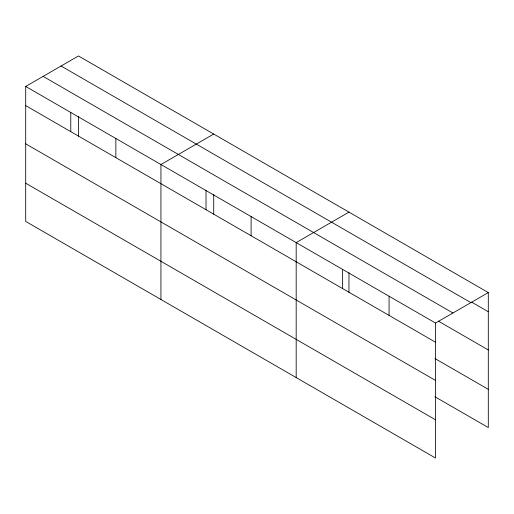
<?xml version="1.0" encoding="UTF-8"?>
<svg xmlns="http://www.w3.org/2000/svg" width="514" height="514" viewBox="0 0 514 514"><rect width="100%" height="100%" fill="white"/><g stroke="black" fill="none" stroke-linecap="round" stroke-linejoin="round"><path stroke-width="0.77" d="M25.7 86.442L435.519 323.049L435.519 458.032L25.7 221.425L25.7 86.442L78.481 55.968L488.3 292.575L488.3 427.558L434.921 396.744M213.721 134.045L160.94 164.519L160.94 299.508M348.961 212.128L296.18 242.602L296.18 377.584M435.519 323.049L488.3 292.575M471.666 302.142L488.3 311.747M61.063 66.023L470.882 302.63M43.118 76.38L452.937 312.987M438.391 321.147L488.3 349.963M25.7 105.614L435.519 342.221M434.921 358.521L488.3 389.342M25.7 143.83L435.519 380.437M25.7 183.209L435.519 419.816M389.072 296.231L389.072 315.403M348.961 272.671L348.961 292.357M342.626 269.413L342.626 288.585M251.102 216.574L251.102 235.746M213.721 194.588L213.721 214.274M206.018 190.546L206.018 209.718M115.862 138.491L115.862 157.663M78.481 116.511L78.481 136.197M70.778 112.47L70.778 131.642"/></g></svg>
